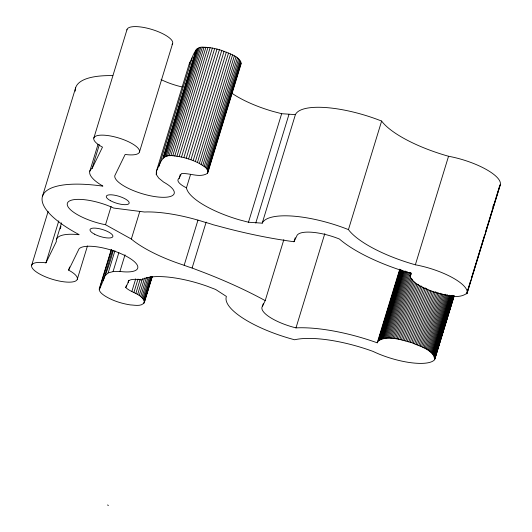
<?xml version="1.0" encoding="UTF-8"?>
<svg xmlns="http://www.w3.org/2000/svg" width="532" height="532" viewBox="0 0 532 532"><rect width="100%" height="100%" fill="white"/><g stroke="black" fill="none" stroke-linecap="round" stroke-linejoin="round"><path stroke-width="0.8" d="M69.599 266.984L68.635 270.156A23.854 7.328 17 0 1 69.752 282.153A23.854 7.328 17 0 1 35.006 270.954A23.854 7.328 17 0 1 45.951 262.848L56.359 241.548L56.279 240.903A42.633 13.101 17 0 1 78.058 234.605L79.135 234.725L78.669 234.386A99.89 30.703 17 0 1 102.27 186.074L102.902 186.087L102.018 185.575A42.633 13.101 17 0 1 91.477 168.863L92.083 168.438L102.49 147.138A23.854 7.328 17 0 1 101.366 135.141A23.854 7.328 17 0 1 136.112 146.34A23.854 7.328 17 0 1 125.166 154.446L114.806 175.66A31.009 9.529 17 0 0 156.282 196.8A31.009 9.529 17 0 0 163.597 182.07L158.736 178.114L156.255 174.469L156.355 171.417L189.532 62.882C193.302 56.824 194.532 45.646 204.029 47.248C210.067 47.301 216.025 48.638 221.764 50.44C227.257 53.094 242.665 56.658 240.517 64.904M189.485 64.412L189.532 62.882M231.586 93.027A58.028 17.835 17 0 0 272.783 111.361L281.661 113.702L295.4 114.626A67.205 20.655 17 0 1 381.63 121.07A74.553 22.916 17 0 0 448.543 156.262A42.74 13.134 17 0 1 500.353 184.531L467.176 293.065C458.158 300.095 444.785 294.475 434.757 292.254C428.147 290.08 421.623 287.366 415.904 283.357C412.965 281.215 408.237 277.398 411.163 273.395L410.179 273.109A89.994 27.657 17 0 1 339.409 239.021A32.785 10.075 17 0 0 296.683 236.195L293.983 241.728A202.752 62.317 17 0 1 218.679 226.186L213.246 224.763A29.819 9.164 17 0 0 205.146 222.323A76.901 23.634 17 0 0 147.337 211.922L144.551 212.015L113.668 208.059L111.8 207.201A32.199 9.895 17 0 0 67.544 202.838A32.199 9.895 17 0 0 103.441 224.311L105.529 224.723L131.344 239.041L133.293 240.663A76.901 23.634 17 0 0 184.158 265.282A29.819 9.164 17 0 0 192.112 268.015L197.266 270.003A202.752 62.317 17 0 1 265.209 300.62L262.502 306.146A32.785 10.075 17 0 0 295.985 327.885A89.994 27.657 17 0 1 376.284 342.475L377.241 342.814L378.172 340.992L399.971 269.691M378.172 340.992C388.121 334.655 401.341 340.088 411.821 342.708C419.349 346.379 434.238 349.544 434.617 359.685A42.74 13.134 17 0 1 373.038 351.406A74.553 22.916 17 0 0 294.615 339.768A69.34 21.313 17 0 1 226.413 296.444L215.633 289.468L207.187 286.229A58.028 17.835 17 0 0 141.439 279.985A19.338 5.945 17 0 0 128.132 282.685L125.765 287.533C131.158 292.926 142.31 293.824 144.485 302.083C141.984 306.957 134.722 305.062 130.26 304.903C121.19 303.466 112.205 300.6 104.432 295.639C102.357 294.13 99.956 292.48 99.218 289.88C104.757 277.325 109.858 264.131 113.17 250.605M467.176 293.065A42.74 13.134 17 0 0 415.359 264.796A74.553 22.916 17 0 1 348.447 229.605A67.205 20.655 17 0 0 262.216 223.161L248.477 222.236L239.6 219.896A58.028 17.835 17 0 1 186.466 187.836A19.338 5.945 17 0 1 179.065 178.453L181.432 173.612C189.844 172.807 199.487 178.16 207.34 173.439C209.701 168.697 202.532 165.552 199.367 163.47C191.726 159.507 183.34 156.947 174.782 155.982C162.36 153.475 161.13 161.103 156.355 171.417M42.427 196.434L75.611 87.9M31.654 265.322L48.126 211.45M45.951 262.848L58.793 220.86M56.439 239.513L61.526 222.881M60.236 228.873L60.961 226.492M93.832 138.074L127.015 29.539M89.808 171.204L98.048 144.265M92.083 168.438L99.351 144.671M77.293 279.22L87.467 245.944M105.529 224.723L111.102 206.502M139.47 151.972L172.647 43.438M99.185 289.076L111.294 249.468M99.464 289.089L111.574 249.475M103.334 280.304L112.538 250.2M105.662 275.164L108.169 272.889L114.945 250.705M108.169 272.889L113.05 271.613L118.862 252.6M113.05 271.613L119.926 271.446L125.013 254.808M131.344 239.041L139.823 211.31M156.255 174.469L156.74 172.887M158.995 166.383L192.178 57.848M162.932 158.337L196.108 49.802M163.391 157.685L196.574 49.15M164.089 157.12L197.272 48.585M165.02 156.654L198.203 48.119M125.765 287.533L126.49 285.152M166.177 156.275L199.36 47.747M128.132 282.685L128.857 280.311M167.547 156.009L200.73 47.474M169.11 155.843L202.286 47.308M170.845 155.783L204.029 47.248M172.747 155.829L205.931 47.295M131.83 291.543L135.707 278.868M174.782 155.982L207.965 47.448M133.898 292.5L138.021 279.034M176.937 156.242L210.12 47.707M135.84 293.484L140.202 279.227M179.178 156.601L212.361 48.066M137.628 294.495L142.47 278.655M139.238 295.519L144.564 278.09M181.492 157.06L214.675 48.525M140.661 296.543L146.473 277.531M183.846 157.612L217.029 49.077M141.878 297.554L147.929 277.751M179.065 178.453L180.275 174.496M142.875 298.545L149.412 277.152M186.22 158.25L219.403 49.722M143.64 299.503L150.662 276.527M144.165 300.42L151.434 276.653M144.445 301.278L151.953 276.72M143.806 303.459L152.046 276.52M144.265 302.808L152.258 276.667M188.581 158.975L221.764 50.44M190.908 159.766L224.092 51.232M193.176 160.617L226.359 52.083M186.466 187.836L190.582 174.363M195.357 161.529L228.541 52.994M197.432 162.486L230.609 53.951M199.367 163.47L232.55 54.936M201.156 164.481L234.339 55.946M202.765 165.505L235.949 56.971M204.188 166.523L237.372 57.988M205.405 167.54L238.589 59.005M206.403 168.531L239.586 59.996M207.167 169.489L240.351 60.954M207.693 170.4L240.876 61.865M207.34 173.439L241.156 62.729M207.799 172.794L241.196 63.527M184.158 265.282L197.964 220.122M192.112 268.015L206.163 222.063M248.477 222.236L281.661 113.702M255.772 222.988L288.956 114.453M262.216 223.161L295.4 114.626M262.502 306.146L263.234 303.772M265.209 300.62L283.855 239.619M293.983 241.728L295.194 237.764M295.985 327.885L324.813 233.608M348.447 229.605L381.63 121.07M377.241 342.814L399.765 269.139M378.505 340.593L400.057 270.083M378.91 340.221L400.463 269.717M379.389 339.882L400.702 270.163M379.941 339.569L401.254 269.857M380.566 339.29L401.64 270.362M381.264 339.037L402.092 270.908M382.029 338.817L402.857 270.688M382.86 338.631L403.449 271.287M383.758 338.472L404.34 271.134M384.716 338.352L405.298 271.014M385.727 338.266L406.076 271.719M386.804 338.206L407.146 271.659M387.928 338.186L408.031 272.431M389.105 338.199L409.208 272.444M390.328 338.246L410.431 272.49M410.205 275.716L411.03 272.863M410.185 276.208L410.917 273.834M410.252 276.726L410.977 274.346M391.592 338.325L410.485 276.534M392.902 338.445L411.309 278.236M415.359 264.796L448.543 156.262M394.245 338.591L412.413 279.174M395.622 338.771L413.304 280.936M397.025 338.984L414.468 281.94M398.461 339.223L415.658 282.977M399.911 339.502L416.869 284.048M401.381 339.808L418.338 284.347M402.864 340.141L419.575 285.478M404.36 340.507L421.071 285.844M405.856 340.892L422.328 287.021M407.352 341.311L423.824 287.44M408.849 341.757L425.321 287.885M410.338 342.222L426.81 288.351M411.821 342.708L428.047 289.634M413.284 343.22L429.51 290.139M414.727 343.752L430.953 290.672M416.144 344.304L432.376 291.223M417.54 344.869L433.766 291.789M418.903 345.454L435.369 291.583M420.227 346.046L436.699 292.174M421.517 346.658L437.989 292.786M422.767 347.276L439.239 293.405M423.971 347.901L440.682 293.238M425.121 348.54L441.839 293.877M426.225 349.178L442.937 294.515M427.276 349.823L444.227 294.369M428.267 350.475L445.464 294.223M429.198 351.12L446.395 294.874M430.062 351.765L447.498 294.728M430.867 352.41L448.303 295.366M431.598 353.042L449.281 295.213M432.263 353.674L449.946 295.845M432.855 354.299L450.784 295.672M433.381 354.911L451.542 295.493M433.826 355.509L452.233 295.3M434.198 356.094L452.606 295.885M434.491 356.666L453.138 295.666M434.711 357.218L453.357 296.218M434.85 357.75L453.736 295.958M434.91 358.269L454.042 295.686M434.617 359.685L454.022 296.178M434.797 359.233L454.168 295.858M492.832 207.108L493.556 204.734M466.591 293.883L470.714 280.417M471.678 277.245L484.519 235.257M485.483 232.092L492.506 209.116M492.991 207.533L499.535 186.14M466.923 293.484L500.353 184.531M68.635 270.156L78.995 248.943A31.009 9.529 17 0 1 127.035 256.65A31.009 9.529 17 0 1 119.926 271.446M499.774 185.349L500.107 184.95M107.484 504.994L108.475 505.4M75.231 91.138A99.89 30.703 17 0 1 112.831 75.617M126.935 29.918A23.854 7.328 17 0 1 153.09 29.825A23.854 7.328 17 0 1 172.049 44.455M182.177 86.955A31.009 9.529 17 0 1 161.05 79.574M110.523 200.724A11.923 3.664 17 0 0 129.05 203.443A11.923 3.664 17 0 0 113.635 195.051A11.923 3.664 17 0 0 110.523 200.724M94.383 234.107A11.923 3.664 17 0 0 112.797 236.7A11.923 3.664 17 0 0 97.203 228.334A11.923 3.664 17 0 0 94.383 234.107"/></g></svg>
